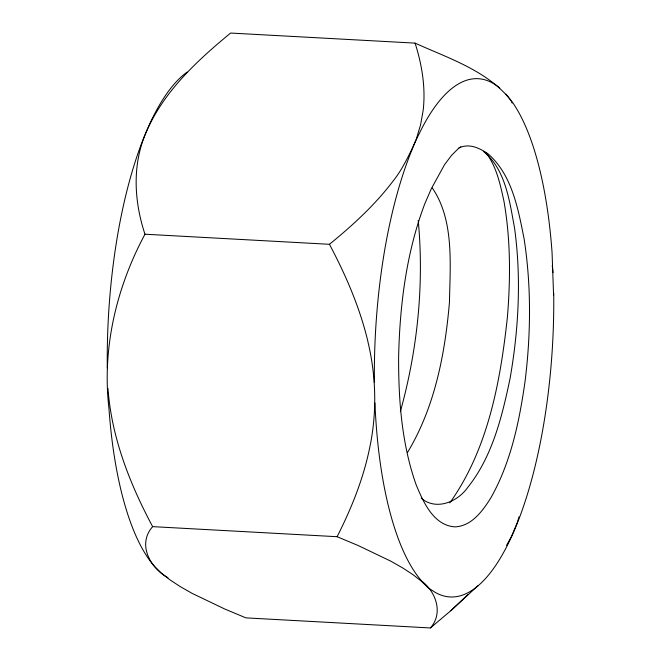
<?xml version="1.0" encoding="UTF-8"?>
<svg xmlns="http://www.w3.org/2000/svg" width="661" height="661" viewBox="0 0 661 661"><rect width="100%" height="100%" fill="white"/><g stroke="black" fill="none" stroke-linecap="round" stroke-linejoin="round"><path stroke-width="0.99" d="M553.579 295.112L552.067 252.709A259.476 88.714 -86.9 0 0 512.498 102.331C488.9 71.124 449.34 58.672 415.075 43.122L230.606 33.05C195.433 61.994 160.136 94.812 143.693 138.413C132.283 169.241 134.737 203.431 144.974 234.217C116.468 287.295 101.943 348.091 108.933 408.291A259.476 88.714 -86.9 0 0 154.732 566.617L161.408 573.178L169.547 579.557L179.957 586.431L192.334 593.487L224.839 609.054L245.925 617.878L430.394 627.95L450.794 610.731L477.862 585.786M144.974 234.217L329.442 244.297C345.686 274.918 359.601 306.968 367.731 340.762L367.979 342.01C375.977 375.473 376.96 410.357 370.441 444.159L370.127 445.506C363.938 477.424 351.759 507.805 337.102 536.707L152.633 526.635C129.746 483.736 111.469 437.293 107.966 388.387M400.343 411.679C417.512 349.719 424.271 284.519 418.215 220.435M519.017 516.877L517.315 522.554L511.507 536.484L506.541 545.35M407.507 452.463C434.789 407.283 445.035 354.04 449.463 302.085C450.108 264.929 454.388 220.229 432.335 188.013M152.633 526.635C137.017 544.259 150.105 567.973 167.977 577.722M430.394 627.95C443.473 613.325 436.103 592 421.85 581.201A259.476 88.714 -86.9 0 1 374.936 402.913M449.827 502.856C488.215 448.951 500.451 381.306 507.441 316.793C510.548 278.264 510.647 239.224 503.913 201.06C500.228 184.171 496.477 166.217 485.62 152.303M459.081 147.866L451.496 155.426L444.589 164.597L431.36 188.641L424.734 203.935C406.333 252.684 399.781 305.126 398.616 356.973C398.467 399.913 401.673 443.647 416.017 484.43C423.123 501.699 433.401 525.396 454.859 526.875C471.541 526.288 482.712 510.887 490.751 498.014C510.854 462.526 519.257 421.834 524.999 381.851C530.907 334.441 531.411 286.155 524.107 238.861C518.117 208.926 512.168 174.942 488.033 153.823C479.597 148.13 469.351 143.016 459.081 147.866L460.783 146.866M450.794 610.731L467.839 594.677M329.442 244.297C352.594 225.426 374.837 205.117 392.931 181.238C406.16 164.763 413.166 144.825 422.891 126.367A259.476 88.714 -86.9 0 1 499.757 88.02M337.102 536.707L358.188 545.532L390.692 561.098L403.07 568.154L413.299 574.888L421.594 581.391L428.121 587.778L435.095 592.314A259.476 88.714 -86.9 0 0 553.711 293.071M421.197 498.179C436.285 511.085 457.825 501.74 467.922 487.198C492.511 456.255 502.087 416.463 510.061 378.505C518.728 328.93 521.413 277.975 514.547 228.012C509.565 201.398 505.748 169.513 483.406 151.319M506.07 94.159L510.788 100.356M511.317 101.34L512.159 103.05M415.075 43.122C421.966 64.687 425.734 87.467 423.214 110.098L420.536 125.012L416.339 138.967L410.638 153.137A259.476 88.714 -86.9 0 0 374.399 382.521M552.241 265.54L553.026 272.563M107.289 367.929A259.476 88.714 -86.9 0 1 187.113 72.099"/></g></svg>
